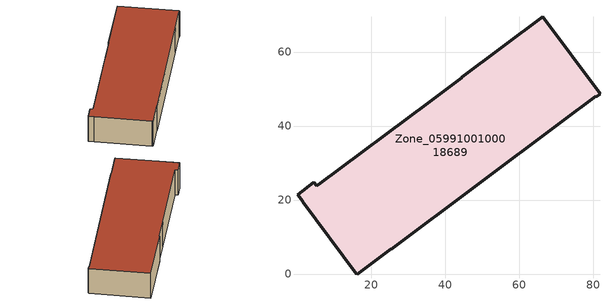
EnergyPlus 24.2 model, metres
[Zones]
Zone_0599100100018689
 floor ground (C_G): 4.39,24.77 5.29,23.81 5.62,24.17 35.7,46.62 35.77,46.55 44.42,53.02 44.38,53.12 66.28,69.48 81.77,48.76 81.43,48.53 81.52,48.41 80.8,47.86 80.67,48.05 71.55,41.22 25.41,6.72 25.31,6.84 16.15,0 15.98,0.23 15.89,0.15 1.42,19.55 1.52,19.66 0.04,21.48 z0
 wall outside (C_F): 15.98,0.23 16.15,0 25.31,6.84 25.41,6.72 71.55,41.22 80.67,48.05 80.8,47.86 81.52,48.41 81.43,48.53 81.77,48.76 66.28,69.48 44.38,53.12 44.42,53.02 35.77,46.55 35.7,46.62 5.62,24.17 5.29,23.81 4.39,24.77 0.04,21.48 1.52,19.66 1.42,19.55 15.89,0.15 15.98,0.23 z0:12.28
 roof outside (C_R): 5.29,23.81 4.39,24.77 0.04,21.48 1.52,19.66 1.42,19.55 15.89,0.15 15.98,0.23 16.15,0 25.31,6.84 25.41,6.72 71.55,41.22 80.67,48.05 80.8,47.86 81.52,48.41 81.43,48.53 81.77,48.76 66.28,69.48 44.38,53.12 44.42,53.02 35.77,46.55 35.7,46.62 5.62,24.17 z12.28
[BUILDING]
Pand.0599100100018689: North Axis=0; Terrain=City; Loads Convergence Tolerance Value=0.04; Temperature Convergence Tolerance Value=0.4; Solar Distribution=FullExterior; Maximum Number of Warmup Days=25; Minimum Number of Warmup Days=1
[Site:Location]
Rotterdam.The.Hague.AP_ZH_NLD Design_Conditions: Latitude=51.96; Longitude=4.45; Time Zone=1; Elevation=-4.5
[SITE:GROUNDTEMPERATURE:BUILDINGSURFACE]
18, 18, 18, 18, 18, 18, 18, 18, 18, 18, 18, 18
[MATERIAL] Thermal Absorptance=0.9; Solar Absorptance=0.7; Visible Absorptance=0.7
Name | Roughness | Thickness | Conductivity | Density | Specific Heat
G.TI.2015-2018 | MediumSmooth | 0.15 | 0.0428571 | 540 | 1210
F.TI.2015-2018 | Rough | 0.3 | 0.0666667 | 1920 | 840
R.TI.2015-2018 | MediumRough | 0.2 | 0.0333333 | 1500 | 1000
[CONSTRUCTION]
C_G: G.TI.2015-2018
C_F: F.TI.2015-2018
C_R: R.TI.2015-2018
[ZONE]
Zone_0599100100018689: Type=1; Multiplier=1; Ceiling Height=Autocalculate; Volume=Autocalculate; Floor Area=autocalculate; Part of Total Floor Area=Yes
[ZONEINFILTRATION:DESIGNFLOWRATE]
Infil_Zone_0599100100018689: Zone or ZoneList or Space or SpaceList=Zone_0599100100018689; Schedule=AlwaysOn; Design Flow Rate Calculation Method=Flow/Area; Flow Rate per Floor Area=0.0015; Constant Term Coefficient=1; Temperature Term Coefficient=0; Velocity Term Coefficient=0; Velocity Squared Term Coefficient=0
[HVACTEMPLATE:ZONE:IDEALLOADSAIRSYSTEM]
Zone_0599100100018689: Maximum Heating Supply Air Temperature=50; Minimum Cooling Supply Air Temperature=13; Maximum Heating Supply Air Humidity Ratio=0.0156; Minimum Cooling Supply Air Humidity Ratio=0.0077; Heating Limit=NoLimit; Cooling Limit=NoLimit; Dehumidification Control Type=ConstantSensibleHeatRatio; Cooling Sensible Heat Ratio=0.7; Dehumidification Setpoint=60; Humidification Control Type=None; Humidification Setpoint=30; Outdoor Air Method=None; Outdoor Air Flow Rate per Person=0.00944; Outdoor Air Flow Rate per Zone Floor Area=0; Outdoor Air Flow Rate per Zone=0; Demand Controlled Ventilation Type=None; Outdoor Air Economizer Type=NoEconomizer; Heat Recovery Type=None; Sensible Heat Recovery Effectiveness=0.7; Latent Heat Recovery Effectiveness=0.65
[ZONECONTROL:THERMOSTAT]
ThermostatControl_Zone_0599100100018689: Zone or ZoneList=Zone_0599100100018689; Control Type Schedule=DualSetpointControlType; Control 1=Thermostat_Zone_0599100100018689; Temperature Difference Between Cutout And Setpoint=0
[THERMOSTATSETPOINT:DUALSETPOINT]
Thermostat_Zone_0599100100018689: Heating Setpoint Temperature Schedule=HeatingSetpoint_Zone_0599100100018689; Cooling Setpoint Temperature Schedule=CoolingSetpoint_Zone_0599100100018689
[SCHEDULE:COMPACT]
HeatingSetpoint_Zone_0599100100018689: Through: 12/31, For: AllDays, Until: 24:00, 21
CoolingSetpoint_Zone_0599100100018689: Through: 12/31, For: AllDays, Until: 24:00, 24
DualSetpointControlType: Through: 12/31, For: AllDays, Until: 24:00, 4
AlwaysOn: Through: 12/31, For: AllDays, Until: 24:00, 1
